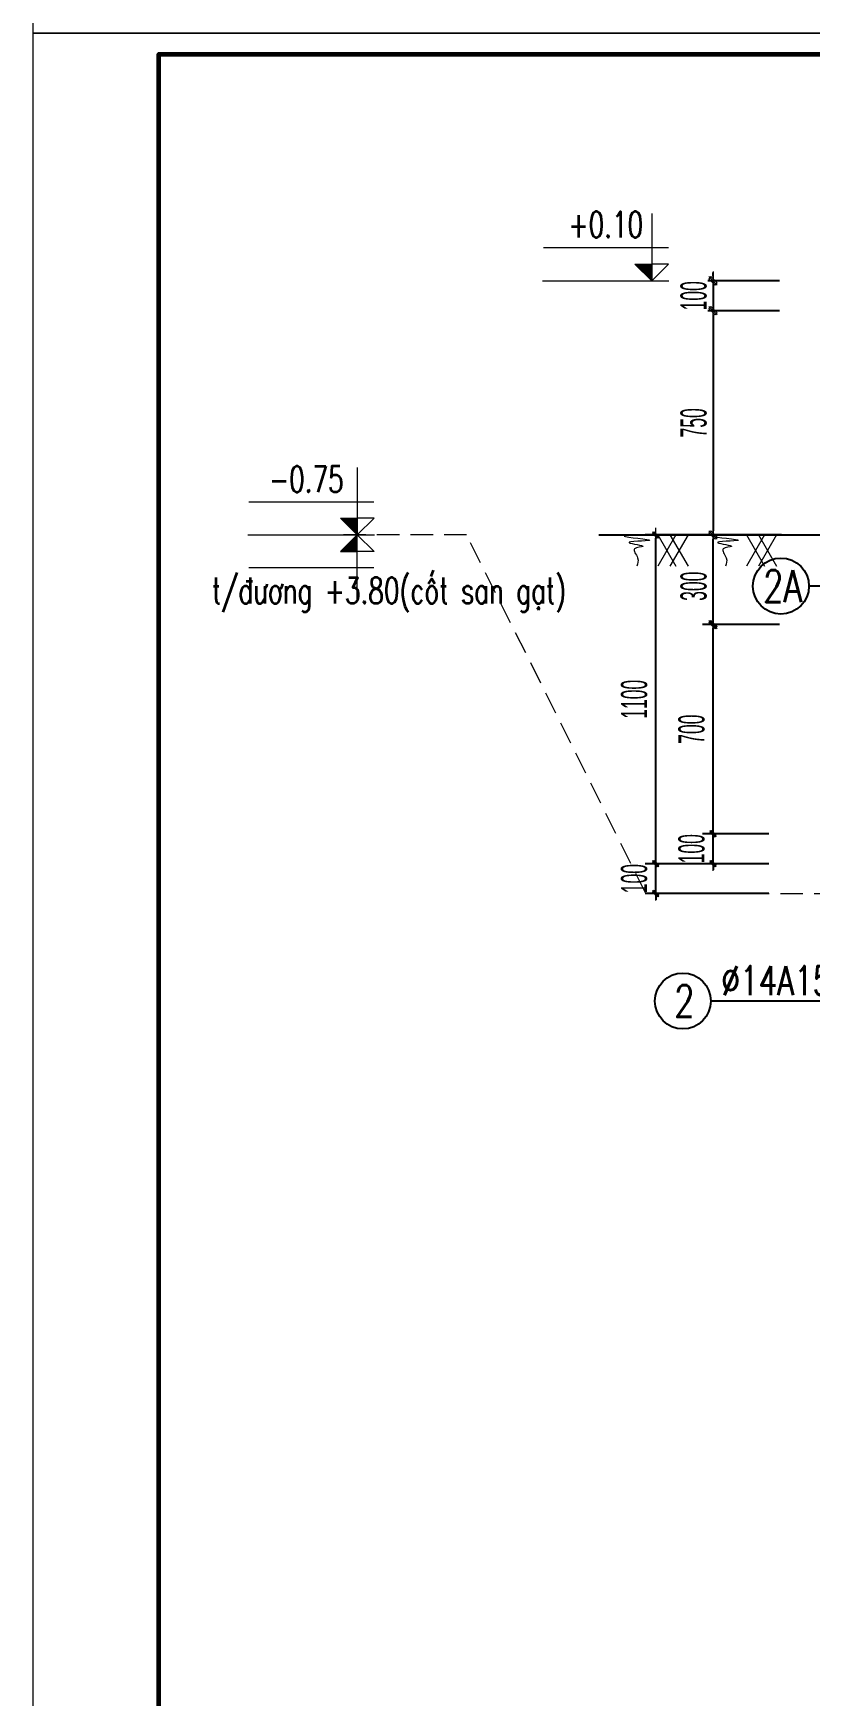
# Model space of a CAD drawing. Header units: inches. Extents: x 541671 to 837720, y 76128 to 1008472.
# Drawn here: x 604872 to 607470, y 359884 to 365446 of the extents above; entities that cross this region are included whole.
import ezdxf
from ezdxf.enums import TextEntityAlignment as Align

# ---------------------------------------------------------------- set-up
doc = ezdxf.new("R2010")
doc.units = ezdxf.units.IN
doc.header["$MEASUREMENT"] = 0
doc.header["$PDMODE"] = 32
doc.header["$PDSIZE"] = -1
doc.linetypes.add('HIDDEN', pattern=[0.375, 0.25, -0.125])
doc.layers.get('0').update_dxf_attribs({"lineweight": 18})
doc.layers.add('Khungten_LCDI', color=7, linetype='Continuous')
for name, color, linetype, lineweight in [('KICHTHUOC', 4, 'Continuous', 18), ('LC Dim', 8, 'Continuous', 18), ('LC Khac', 4, 'Continuous', 9), ('LC MANH DUT', 35, 'HIDDEN', 5), ('LC Net manh', 239, 'Continuous', 5), ('LC Net thay', 7, 'Continuous', 25), ('LC Text1', 3, 'Continuous', 20), ('LC Text2', 7, 'Continuous', 25)]:
    doc.layers.add(name, color=color, linetype=linetype, lineweight=lineweight)
doc.styles.add('HOATBIF', font='hoatbif.shx', dxfattribs={"width": 0.5})
doc.styles.add('Khungten', font='VHAVAN_2.TTF', dxfattribs={"width": 0.8, "height": 5000})
doc.styles.add('LC 3', font='vnsimli.shx', dxfattribs={"width": 0.75})
doc.styles.add('Title', font='VHAVAN_2.TTF', dxfattribs={"width": 0.8})
doc.dimstyles.new('Copy of 1-100(1-35)', dxfattribs={"dimscale": 35, "dimtxt": 2.5, "dimasz": 0.3, "dimexe": 1, "dimexo": 1, "dimgap": 0.8, "dimtad": 1, "dimdec": 0, "dimzin": 0, "dimdsep": 46, "dimtxsty": 'HOATBIF', "dimblk1": 'DOT', "dimblk2": 'DOT', "dimsah": 1, "dimcen": -0.1, "dimdle": 1, "dimclrd": 256, "dimclre": 256, "dimclrt": 4, "dimadec": 3, "dimazin": 2, "dimtfac": 0.333333, "dimtdec": 0, "dimtix": 1, "dimtmove": 2, "dimatfit": 3, "dimldrblk": 'DOT', "dimfxl": 1, "dimtvp": 0.833333, "dimtolj": 1, "dimtzin": 0, "dimarcsym": 0})
doc.dimstyles.new('Copy of 1-35', dxfattribs={"dimscale": 35, "dimtxt": 2.5, "dimasz": 0.4, "dimexe": 0.5, "dimexo": 0, "dimgap": 0.6, "dimtad": 1, "dimdec": 0, "dimzin": 0, "dimdsep": 46, "dimtxsty": 'HOATBIF', "dimblk1": 'DOT', "dimblk2": 'DOT', "dimsah": 1, "dimcen": -1, "dimdle": 1, "dimclrd": 256, "dimclre": 256, "dimclrt": 130, "dimadec": 0, "dimazin": 0, "dimtfac": 0.333333, "dimtdec": 0, "dimtix": 1, "dimtmove": 2, "dimatfit": 3, "dimldrblk": 'DOT', "dimfxl": 0.5, "dimtvp": 0.833333, "dimtolj": 1, "dimtzin": 12, "dimarcsym": 0})

# ---------------------------------------------------------------- blocks, each defined once
blk = doc.blocks.new('lcdi fix')
at = {"layer": 'Defpoints', "lineweight": 0}
blk.add_lwpolyline([(-1200, -14850), (-1200, 14850), (40800, 14850), (40800, -14850)], close=True, dxfattribs=at)
at = {"layer": 'Khungten_LCDI', "color": 5, "lineweight": 60}
blk.add_lwpolyline([(0, -14650), (0, 14650), (40600, 14650), (40600, -14650)], close=True, dxfattribs=at)
at = {"color": 7, "style": 'Khungten', "width": 0.8}
for tag, p in [('REVISION', (39499, -10746)), ('NGAYHT', (39546, -11609))]:
    blk.add_attdef(tag, text='', height=200, dxfattribs=at).set_placement(p, align=Align.CENTER)
at = {"layer": 'LC Text1', "style": 'Title', "width": 1.824646}
for tag, p, p2 in [('TENBANVE1', (36913, -8886), (40339, -8886)), ('TENBANVE2', (36913, -9562), (40339, -9562))]:
    blk.add_attdef(tag, text='', height=250, dxfattribs=at).set_placement(p, p2, align=Align.FIT)
at = {"layer": 'LC Text1', "style": 'Title', "width": 0.7}
blk.add_attdef('SOBANVE', text='', height=250, dxfattribs=at).set_placement((39562, -13896), align=Align.CENTER)
blk = doc.blocks.new('mat dat')
at = {"layer": 'LC Net manh'}
for p, q in [((2, 0), (3.73, -3)), ((3.73, 0), (2, -3)), ((3.15, 0), (4.88, -3)), ((4.88, 0), (3.15, -3))]:
    blk.add_line(p, q, dxfattribs=at)
blk.add_spline([(0, 0), (-1.21, -0.12), (1.21, -0.52), (-0.75, -0.75), (0.58, -1.1), (-0.23, -1.33), (0.06, -2.19), (0, -3)], degree=3, dxfattribs=at)
blk = doc.blocks.new('DOT')
at = {"layer": 'KICHTHUOC'}
blk.add_line((-2.25, 0), (2.25, 0), dxfattribs=at)
at = {"layer": 'KICHTHUOC', "color": 4}
blk.add_line((-1, -1), (1, 1), dxfattribs=at)
blk.add_lwpolyline([(0.5, 1), (-1, -0.5), (-0.5, -1), (1, 0.5)], close=True, dxfattribs=at)
blk = doc.blocks.new('*D304')
at = {"layer": 'Defpoints', "color": 0, "ltscale": 2, "transparency": 16777216}
for p in [(606954.5, 362668), (607368.2, 362668), (607368.2, 362568)]:
    blk.add_point(p, dxfattribs=at)
at = {"layer": 'LC Dim', "lineweight": -2, "ltscale": 2, "transparency": 16777216}
for p, q in [((607333.2, 362668), (606919.5, 362668)), ((606954.5, 362678.5), (606954.5, 362689)), ((606954.5, 362568), (606954.5, 362668)), ((607333.2, 362568), (606919.5, 362568)), ((606954.5, 362557.5), (606954.5, 362547))]:
    blk.add_line(p, q, dxfattribs=at)
at = {"layer": 'LC Dim', "lineweight": -2, "ltscale": 2, "transparency": 16777216, "xscale": 10.5, "yscale": 10.5, "zscale": 10.5}
for p, rotation in [((606954.5, 362668), 270), ((606954.5, 362568), 90)]:
    blk.add_blockref('DOT', p, dxfattribs=dict(at, rotation=rotation))
at = {"layer": 'LC Dim', "color": 4, "ltscale": 2, "transparency": 16777216, "insert": (606882.7, 362618), "char_height": 87.5, "attachment_point": 5, "rotation": 90, "style": 'HOATBIF'}
blk.add_mtext('\\A1;100', dxfattribs=at)
blk = doc.blocks.new('*D305')
at = {"layer": 'Defpoints', "color": 0, "ltscale": 2, "transparency": 16777216}
for p in [(607146.4, 362768), (607368.2, 362768), (607368.2, 362668)]:
    blk.add_point(p, dxfattribs=at)
at = {"layer": 'LC Dim', "lineweight": -2, "ltscale": 2, "transparency": 16777216}
for p, q in [((607146.4, 362778.5), (607146.4, 362789)), ((607333.2, 362768), (607111.4, 362768)), ((607146.4, 362668), (607146.4, 362768)), ((607333.2, 362668), (607111.4, 362668)), ((607146.4, 362657.5), (607146.4, 362647))]:
    blk.add_line(p, q, dxfattribs=at)
at = {"layer": 'LC Dim', "lineweight": -2, "ltscale": 2, "transparency": 16777216, "xscale": 10.5, "yscale": 10.5, "zscale": 10.5}
for p, rotation in [((607146.4, 362768), 270), ((607146.4, 362668), 90)]:
    blk.add_blockref('DOT', p, dxfattribs=dict(at, rotation=rotation))
at = {"layer": 'LC Dim', "color": 4, "ltscale": 2, "transparency": 16777216, "insert": (607074.6, 362718), "char_height": 87.5, "attachment_point": 5, "rotation": 90, "style": 'HOATBIF'}
blk.add_mtext('\\A1;100', dxfattribs=at)
blk = doc.blocks.new('*D306')
at = {"layer": 'Defpoints', "color": 0, "ltscale": 2, "transparency": 16777216}
for p in [(607146.4, 363468), (607368.2, 363468), (607368.2, 362768)]:
    blk.add_point(p, dxfattribs=at)
at = {"layer": 'LC Dim', "lineweight": -2, "ltscale": 2, "transparency": 16777216}
for p, q in [((607333.2, 363468), (607111.4, 363468)), ((607146.4, 362778.5), (607146.4, 363457.5)), ((607333.2, 362768), (607111.4, 362768))]:
    blk.add_line(p, q, dxfattribs=at)
at = {"layer": 'LC Dim', "lineweight": -2, "ltscale": 2, "transparency": 16777216, "xscale": 10.5, "yscale": 10.5, "zscale": 10.5}
for p, rotation in [((607146.4, 363468), 90), ((607146.4, 362768), 270)]:
    blk.add_blockref('DOT', p, dxfattribs=dict(at, rotation=rotation))
at = {"layer": 'LC Dim', "color": 4, "ltscale": 2, "transparency": 16777216, "insert": (607074.6, 363118), "char_height": 87.5, "attachment_point": 5, "rotation": 90, "style": 'HOATBIF'}
blk.add_mtext('\\A1;700', dxfattribs=at)
blk = doc.blocks.new('*D307')
at = {"layer": 'Defpoints', "color": 0, "ltscale": 2, "transparency": 16777216}
for p in [(606954.5, 363767.9), (607410.4, 363767.9), (607368.2, 362668)]:
    blk.add_point(p, dxfattribs=at)
at = {"layer": 'LC Dim', "lineweight": -2, "ltscale": 2, "transparency": 16777216}
for p, q in [((607375.4, 363767.9), (606919.5, 363767.9)), ((606954.5, 362678.5), (606954.5, 363757.4)), ((607333.2, 362668), (606919.5, 362668))]:
    blk.add_line(p, q, dxfattribs=at)
at = {"layer": 'LC Dim', "lineweight": -2, "ltscale": 2, "transparency": 16777216, "xscale": 10.5, "yscale": 10.5, "zscale": 10.5}
for p, rotation in [((606954.5, 363767.9), 90), ((606954.5, 362668), 270)]:
    blk.add_blockref('DOT', p, dxfattribs=dict(at, rotation=rotation))
at = {"layer": 'LC Dim', "color": 4, "ltscale": 2, "transparency": 16777216, "insert": (606882.7, 363218), "char_height": 87.5, "attachment_point": 5, "rotation": 90, "style": 'HOATBIF'}
blk.add_mtext('\\A1;1100', dxfattribs=at)
blk = doc.blocks.new('*D314')
at = {"layer": 'Defpoints', "color": 0, "ltscale": 50, "transparency": 16777216}
for p in [(607368.2, 364518), (607146.4, 363767.9), (607368.2, 363767.9)]:
    blk.add_point(p, dxfattribs=at)
at = {"layer": 'LC Dim', "lineweight": -2, "ltscale": 50, "transparency": 16777216}
for p, q in [((607368.2, 364518), (607128.9, 364518)), ((607146.4, 364504), (607146.4, 363781.9)), ((607368.2, 363767.9), (607128.9, 363767.9))]:
    blk.add_line(p, q, dxfattribs=at)
at = {"layer": 'LC Dim', "lineweight": -2, "ltscale": 50, "transparency": 16777216, "xscale": 14, "yscale": 14, "zscale": 14}
for p, rotation in [((607146.4, 364518), 90), ((607146.4, 363767.9), 270)]:
    blk.add_blockref('DOT', p, dxfattribs=dict(at, rotation=rotation))
at = {"layer": 'LC Dim', "color": 130, "ltscale": 50, "transparency": 16777216, "insert": (607081.6, 364143), "char_height": 87.5, "attachment_point": 5, "rotation": 90, "style": 'HOATBIF'}
blk.add_mtext('\\A1;750', dxfattribs=at)
blk = doc.blocks.new('*D315')
at = {"layer": 'Defpoints', "color": 0, "ltscale": 50, "transparency": 16777216}
for p in [(607146.4, 363767.9), (607368.2, 363767.9), (607368.2, 363468)]:
    blk.add_point(p, dxfattribs=at)
at = {"layer": 'LC Dim', "lineweight": -2, "ltscale": 50, "transparency": 16777216}
for p, q in [((607368.2, 363767.9), (607128.9, 363767.9)), ((607146.4, 363482), (607146.4, 363753.9)), ((607368.2, 363468), (607128.9, 363468))]:
    blk.add_line(p, q, dxfattribs=at)
at = {"layer": 'LC Dim', "lineweight": -2, "ltscale": 50, "transparency": 16777216, "xscale": 14, "yscale": 14, "zscale": 14}
for p, rotation in [((607146.4, 363767.9), 90), ((607146.4, 363468), 270)]:
    blk.add_blockref('DOT', p, dxfattribs=dict(at, rotation=rotation))
at = {"layer": 'LC Dim', "color": 130, "ltscale": 50, "transparency": 16777216, "insert": (607081.6, 363596.3), "char_height": 87.5, "attachment_point": 5, "rotation": 90, "style": 'HOATBIF'}
blk.add_mtext('\\A1;300', dxfattribs=at)
blk = doc.blocks.new('CT')
at = {"layer": 'LC Khac'}
blk.add_hatch(color=252, dxfattribs=at).paths.add_polyline_path([(3.25, 1.6), (1.64, 1.6), (1.64, 0)])
at = {"layer": 'LC Khac', "color": 9, "ltscale": 50}
for p, q in [((0.05, 3.14), (12, 3.14)), ((12.09, 0), (0, 0))]:
    blk.add_line(p, q, dxfattribs=at)
for points in [[(1.64, 6.43), (1.64, 0)], [(1.64, 0), (0.03, 1.6), (1.64, 1.6)], [(1.64, 0), (3.25, 1.6), (1.64, 1.6)]]:
    blk.add_lwpolyline(points, dxfattribs=at)
at = {"layer": 'LC Khac', "color": 3, "style": 'LC 3', "width": 0.75}
blk.add_attdef('CT', (1.91, 3.5), '', height=2.2, dxfattribs=at)
blk = doc.blocks.new('*D297')
at = {"layer": 'Defpoints', "color": 0, "ltscale": 50, "transparency": 16777216}
for p in [(607368.2, 364618), (607146.4, 364518), (607368.2, 364518)]:
    blk.add_point(p, dxfattribs=at)
at = {"layer": 'LC Dim', "lineweight": -2, "ltscale": 50, "transparency": 16777216}
for p, q in [((607368.2, 364618), (607128.9, 364618)), ((607146.4, 364632), (607146.4, 364646)), ((607146.4, 364618), (607146.4, 364518)), ((607368.2, 364518), (607128.9, 364518)), ((607146.4, 364504), (607146.4, 364490))]:
    blk.add_line(p, q, dxfattribs=at)
at = {"layer": 'LC Dim', "lineweight": -2, "ltscale": 50, "transparency": 16777216, "xscale": 14, "yscale": 14, "zscale": 14}
for p, rotation in [((607146.4, 364618), 270), ((607146.4, 364518), 90)]:
    blk.add_blockref('DOT', p, dxfattribs=dict(at, rotation=rotation))
at = {"layer": 'LC Dim', "color": 130, "ltscale": 50, "transparency": 16777216, "insert": (607081.6, 364568), "char_height": 87.5, "attachment_point": 5, "rotation": 90, "style": 'HOATBIF'}
blk.add_mtext('\\A1;100', dxfattribs=at)

msp = doc.modelspace()

# ---------------------------------------------------------------- linework, layer by layer
at = {"layer": 'LC MANH DUT', "lineweight": 0, "ltscale": 300}
for p, q in [((606322, 363768), (605884.5, 363768)), ((606922, 362568), (606322, 363768)), ((606922, 362568), (607522, 362568))]:
    msp.add_line(p, q, dxfattribs=at)
at = {"layer": 'LC Net thay', "ltscale": 2}
msp.add_line((606763.9, 363768), (608222, 363768), dxfattribs=at)
at = {"layer": 'LC Text2', "ltscale": 100}
for centre in [(607373.5, 363596.9), (607045.4, 362208.5)]:
    msp.add_circle(centre, 93.6, dxfattribs=at)

# ---------------------------------------------------------------- block references
at = {"layer": 'LC Khac', "xscale": 35.0000000000455, "yscale": 35.0000000000455, "zscale": 35.0000000000455}
for p in [(606891.8, 363768), (607188.3, 363768)]:
    msp.add_blockref('mat dat', p, dxfattribs=at)
at = {"layer": 'LC Net thay', "xscale": 0.3500000090783435, "yscale": 0.3500000090783435, "zscale": 0.3500000090783435}
for p in [(605292, 370643.9), (605292, 360248.9)]:
    msp.add_blockref('lcdi fix', p, dxfattribs=at)
at = {"layer": 'LC Text1'}
ref = msp.add_blockref('CT', (606998.9, 364618), dxfattribs=dict(at, xscale=-35.0000000000455, yscale=35.0000000000455, zscale=35.0000000000455))
ref.add_attrib('CT', '+0.10', (606662.4, 364762.9), dxfattribs={"color": 3, "height": 86.81, "style": 'LC 3', "width": 0.7})
ref = msp.add_blockref('CT', (606013.3, 363768), dxfattribs=dict(at, xscale=-35.0000000000455, yscale=35.0000000000455, zscale=35.0000000000455))
ref.add_attrib('CT', '-0.75', (605660.5, 363910.8), dxfattribs={"color": 3, "height": 86.81, "style": 'LC 3', "width": 0.7})
ref = msp.add_blockref('CT', (606013.3, 363768), dxfattribs=dict(at, xscale=35.0000000000455, yscale=35.0000000000455, zscale=35.0000000000455, rotation=180))
ref.add_attrib('CT', 't/®\xad¬ng +3.80(cèt san g¹t)', (605469.6, 363538.3), dxfattribs={"color": 3, "height": 86.806, "style": 'LC 3', "width": 0.7})

# ---------------------------------------------------------------- texts
at = {"layer": 'LC Text2', "ltscale": 100, "style": 'LC 3', "width": 0.75}
for s, height, p in [('2A', 106.94, (607378.8, 363596.9)), ('2', 106.9, (607050.7, 362208.5))]:
    msp.add_text(s, height=height, dxfattribs=at).set_placement(p, align=Align.MIDDLE_CENTER)
at = {"layer": 'LC Text2', "linetype": 'ByBlock', "style": 'LC 3', "width": 0.75}
msp.add_text('%%C14A150', height=97.22, dxfattribs=at).set_placement((607174, 362228.2))

# ---------------------------------------------------------------- dimensions: what is measured, and where the dimension line sits
at = {"layer": 'LC Dim', "ltscale": 50}
for base, p1, p2, picture, middle in [((607146.4, 364518), (607368.2, 364618), (607368.2, 364518), '*D297', (607081.6, 364568)), ((607146.4, 363767.9), (607368.2, 364518), (607368.2, 363767.9), '*D314', (607081.6, 364143))]:
    dim = msp.add_linear_dim(base=base, p1=p1, p2=p2, angle=90, dimstyle='Copy of 1-35', dxfattribs=at)
    dim.commit()
    dim.dimension.update_dxf_attribs({"geometry": picture, "text_midpoint": middle})
at = {"layer": 'LC Dim', "ltscale": 2}
for base, p1, p2, picture, middle in [((606954.5, 363767.9), (607368.2, 362668), (607410.4, 363767.9), '*D307', (606882.7, 363218)), ((607146.4, 363468), (607368.2, 362768), (607368.2, 363468), '*D306', (607074.6, 363118)), ((607146.4, 362768), (607368.2, 362668), (607368.2, 362768), '*D305', (607074.6, 362718)), ((606954.5, 362668), (607368.2, 362568), (607368.2, 362668), '*D304', (606882.7, 362618))]:
    dim = msp.add_linear_dim(base=base, p1=p1, p2=p2, angle=90, dimstyle='Copy of 1-100(1-35)', dxfattribs=at)
    dim.commit()
    dim.dimension.update_dxf_attribs({"geometry": picture, "text_midpoint": middle})
at = {"layer": 'LC Dim', "ltscale": 50}
dim = msp.add_linear_dim(base=(607146.4, 363767.9), p1=(607368.2, 363468), p2=(607368.2, 363767.9), angle=90, dimstyle='Copy of 1-35', dxfattribs=at)
dim.commit()
dim.dimension.update_dxf_attribs({"geometry": '*D315', "text_midpoint": (607081.6, 363596.3), "dimtype": 128})

# ---------------------------------------------------------------- leaders
at = {"layer": 'LC Dim', "ltscale": 2}
for points in [[(608066.7, 363407), (607998.1, 363596.9), (607467.1, 363596.9)], [(607697.2, 362818.9), (607635.1, 362208.5), (607139.1, 362208.5)]]:
    msp.add_leader(points, dimstyle='Copy of 1-100(1-35)', dxfattribs=at)

doc.saveas('drawing.dxf')
